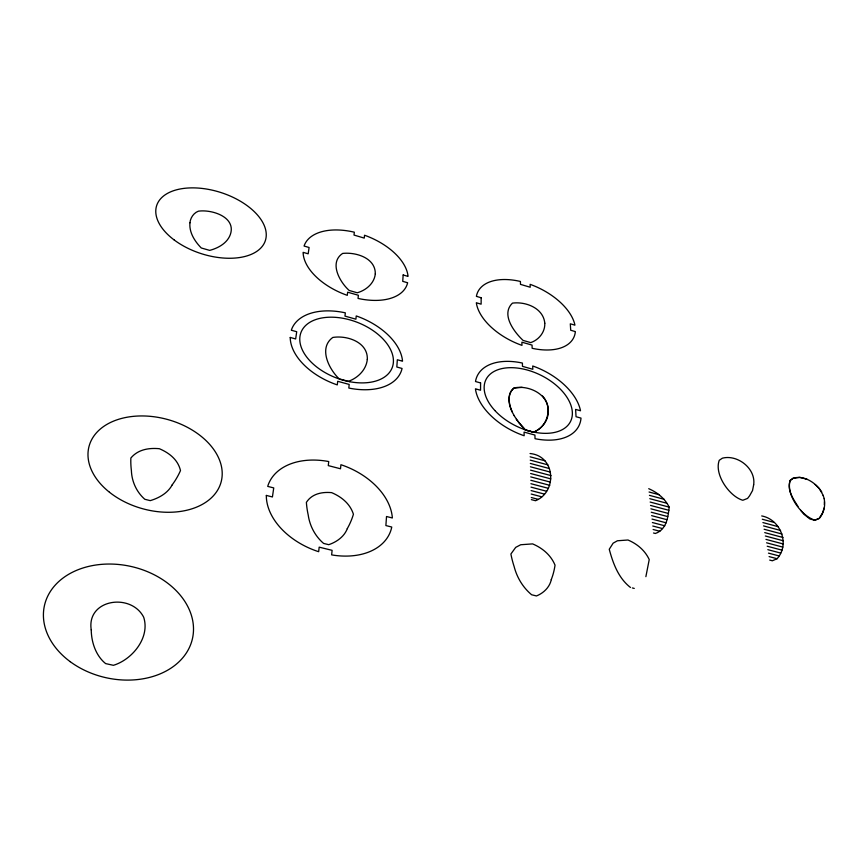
<?xml version="1.0" encoding="UTF-8"?>
<svg xmlns="http://www.w3.org/2000/svg" width="868" height="868" viewBox="0 0 868 868"><rect width="100%" height="100%" fill="white"/><g stroke="black" fill="none" stroke-linecap="round" stroke-linejoin="round"><path stroke-width="1.3" d="M824.34 504.644L824.437 501.693M769.721 560.088L772.346 560.782L777.099 558.71C790.227 544.269 780.636 519.4 761.703 515.939M531.357 499.621L535.534 500.717C557.397 491.982 555.639 455.928 530.066 453.53M653.506 532.995L655.329 533.473C666.472 529.762 668.121 517.165 669.174 507.129C664.942 498.492 657.477 492.471 648.721 488.695M645.879 576.656L649.231 559.567C644.967 550.399 637.231 543.943 627.998 540.005L617.441 540.764L613.134 543.173L609.249 549.27C613.079 563.462 618.417 578.099 630.439 587.452M824.318 507.617L822.43 513.107L819.218 518.304L814.802 520.16C801.576 516.037 785.844 494.934 790.108 480.395L792.994 478.235C804.3 474.894 815.887 482.825 821.812 492.113M522.124 387.334L514.095 388.072C506.803 393.692 508.843 404.64 512.294 411.942M632.349 587.94L634.258 588.417M531.205 494.044L541.73 496.811M652.758 526.008L662.338 528.525M769.091 556.605L777.099 558.71M531.303 497.527L538.182 499.328M653.127 529.491L659.832 531.259M530.912 483.704L548.348 488.315M651.629 515.646L666.884 519.682M767.203 546.232L781.97 550.138M531.01 487.132L546.525 491.234M652.009 519.086L666.212 522.84M767.833 549.672L780.679 553.068M531.107 490.583L544.42 494.087M652.378 522.536L664.823 525.813M768.462 553.133L779.041 555.921M530.63 473.505L550.8 478.876M650.523 505.426L668.87 510.308M765.348 536.001L783.186 540.742M530.717 476.89L550.388 482.12M650.891 508.822L668.393 513.465M765.967 539.397L782.979 543.91M530.815 480.286L549.791 485.32M651.26 512.229L667.731 516.59M766.585 542.804L782.86 547.122M530.25 460.127L547.871 464.857M649.08 492.015L659.42 494.793M762.907 522.569L778.129 526.648M530.348 463.447L549.379 468.546M649.438 495.346L664.172 499.295M763.514 525.899L780.56 530.467M530.435 466.789L550.16 472.051M649.796 498.688L666.646 503.19M764.122 529.252L781.97 534.015M530.532 470.141L551.028 475.61M650.165 502.051L669.174 507.129M764.73 532.616L782.958 537.476M530.153 456.818L544.995 460.81M762.299 519.238L773.855 522.352M807.175 479.364L799.754 477.302L793.113 478.366L790.26 480.492C786.571 489.585 793.298 499.013 797.985 506.445M815.106 484.463L819.273 488.521L823.255 495.454M800.708 510.286L803.887 514.214L809.801 518.923L814.889 520.301L819.359 518.424C823.906 512.923 825.631 505.599 824.133 498.655M542.511 396.014C552.992 407.266 547.838 427.023 533.408 432.123L525.444 429.942L519.205 423.204L514.062 415.588M516.286 419.32L525.379 430.051L533.495 432.264C541.339 428.987 547.882 421.381 548.207 412.658C550.052 395.005 529.328 384.676 513.964 387.953C505.632 394.745 509.136 407.754 514.225 415.577M823.092 495.433L824.296 498.699M290.248 337.446L290.248 338.411A58.677 35.653 21.2 0 0 335.84 384.405L337.283 384.893L337.695 381.291L349.186 384.426L348.817 388.029L350.281 388.343A58.677 35.653 21.2 0 0 401.851 369.345L402.047 368.455L396.828 367.012L397.327 359.753L402.524 361.196L402.448 360.253A58.677 35.653 21.2 0 0 357.605 316.419L356.238 315.952L355.902 319.196L344.965 316.104L345.334 312.86L343.934 312.545A58.677 35.653 21.2 0 0 291.615 329.363L291.344 330.231L296.715 331.728L295.652 338.954L290.248 337.446M91.238 629.886C91.379 642.201 95.816 655.665 105.625 663.597L113.415 665.311C132.24 659.615 150.316 637.6 143.676 617.202C131.003 592.497 86.344 599.148 91.238 629.886M480.59 382.94L480.536 390.231L475.447 388.821L475.566 389.786A56.626 33.895 26.3 0 0 522.786 435.269L524.163 435.736L524.077 432.101L534.916 435.052L535.035 438.687L536.402 438.969A56.626 33.895 26.3 0 0 580.92 418.994L580.985 418.094L576.048 416.727L575.603 409.403L580.508 410.77L580.323 409.815A56.626 33.895 26.3 0 0 534.026 366.448L532.713 365.992L532.822 369.28L522.482 366.35L522.406 363.074L521.093 362.781A56.626 33.895 26.3 0 0 475.653 380.651L475.523 381.529L480.59 382.94M481.165 297.757L481.122 304.169L476.337 302.769L476.456 303.626A53.122 29.805 25.3 0 0 520.681 344.911L521.972 345.366L521.896 342.187L532.051 345.095L532.149 348.285L533.44 348.567A53.122 29.805 25.3 0 0 575.278 332.379L575.343 331.598L570.71 330.241L570.309 323.807L574.92 325.153L574.757 324.306A53.122 29.805 25.3 0 0 531.335 284.78L530.109 284.346L530.207 287.243L520.485 284.368L520.42 281.471L519.194 281.178A53.122 29.805 25.3 0 0 476.543 295.597L476.413 296.368L481.165 297.757M266.346 495.433L266.335 496.626A65.447 44.724 21.5 0 0 317.037 551.169L318.675 551.69L319.174 547.155L332.108 550.334L331.641 554.869L333.29 555.162A65.447 44.724 21.5 0 0 391.522 528.156L391.739 527.039L385.891 525.563L386.52 516.503L392.336 517.979L392.26 516.796A65.447 44.724 21.5 0 0 342.448 465.226L340.918 464.727L340.506 468.774L328.278 465.606L328.733 461.559L327.171 461.266A65.447 44.724 21.5 0 0 268.049 485.288L267.724 486.395L273.745 487.914L272.422 496.963L266.346 495.433M189.951 222.794C188.974 232.418 194.812 241.369 201.267 247.977L209.676 250.385C218.139 248.161 227.221 243.214 230.346 234.534C236.389 217.043 211.911 209.242 198.381 211.184C193.64 212.931 190.363 217.901 189.951 222.794M753.663 484.789L752.545 490.55L749.561 495.856L747.576 498.416L742.824 500.261C729.576 496.594 713.93 474.46 719.257 460.3L722.371 458.185C737.518 454.203 756.071 468.601 753.663 484.789M403.164 274.972L402.73 281.341L407.613 282.762L407.439 283.543A55.02 31.194 21.2 0 1 359.406 298.722L358.039 298.418L358.365 295.261L347.634 292.19L347.287 295.337L345.931 294.86A55.02 31.194 21.2 0 1 303.138 253.196L303.127 252.349L308.173 253.814L309.095 247.499L304.082 246.035L304.332 245.275A55.02 31.194 21.2 0 1 353.026 231.897L354.328 232.212L354.014 235.065L364.245 238.103L364.538 235.239L365.829 235.695A55.02 31.194 21.2 0 1 407.96 275.557L408.025 276.393L403.164 274.972M544.789 323.221C545.223 332.021 538.865 339.887 530.717 342.61L523.111 340.43C513.997 331.912 500.738 314.259 512.467 303.127C525.769 301.359 543.433 308.118 544.789 323.221M367.305 359.45C366.22 369.985 357.649 378.22 347.938 381.486L339.486 379.175C329.048 369.421 318.133 348.079 332.791 337.457C347.081 335.102 368.151 342.144 367.305 359.45M375.301 273.908C374.303 283.413 366.014 290.313 357.247 292.776L349.207 290.476C339.735 282.089 328.788 262.581 342.654 253.423C355.826 251.98 375.616 257.861 375.301 273.908M551.278 579.65C549.737 587.235 543.466 593.191 536.457 595.947L531.639 594.764C522.927 587.484 516.927 577.47 514.127 566.522A140.139 90.218 31.7 0 1 510.905 554.001L515.69 547.382L520.713 544.746L532.605 543.889C542.533 548.109 550.865 555.086 555.032 565.144A144.359 97.335 24.7 0 1 552.504 576.146L551.278 579.65M347.298 528.645C344.292 536.652 336.589 542.044 328.722 544.681L323.59 543.411C315.117 536.142 309.735 525.889 308.194 514.908A143.752 96.63 25.5 0 1 306.382 502.355C311.938 493.751 321.952 491.744 331.663 492.644C341.569 496.865 350.097 503.755 353.428 514.236A151.325 102.359 17.1 0 1 349.131 525.162L347.298 528.645M172.211 484.865C167.795 493.122 158.952 498.08 150.24 500.63L144.815 499.284C136.547 492.026 131.762 481.523 131.393 470.586A148.786 100.981 19.5 0 1 130.862 458.033C137.914 449.526 148.786 447.693 159.376 448.713C169.238 452.922 177.983 459.736 180.49 470.564A159.788 105.158 11.3 0 1 174.598 481.414L172.211 484.865M349.728 381.714L337.75 378.448A48.89 29.707 21.2 0 1 308.726 323.026A48.89 29.707 21.2 0 1 387.605 344.574A48.89 29.707 21.2 0 1 349.728 381.714M109.455 492.232A68.388 46.319 15.2 0 0 220.537 483.888A68.388 46.319 15.2 0 0 135.332 416.184A68.388 46.319 15.2 0 0 109.455 492.232M494.879 410.531A47.176 28.243 26.3 0 0 569.94 422.553A47.176 28.243 26.3 0 0 519.975 368.423A47.176 28.243 26.3 0 0 494.879 410.531M174.229 240.002A57.104 32.105 17.8 0 0 265.12 241.282A57.104 32.105 17.8 0 0 193.716 187.879A57.104 32.105 17.8 0 0 174.229 240.002M70.2 661.666A75.831 57.017 12.5 0 0 192.36 639.043A75.831 57.017 12.5 0 0 92.778 565.535A75.831 57.017 12.5 0 0 70.2 661.666"/></g></svg>
